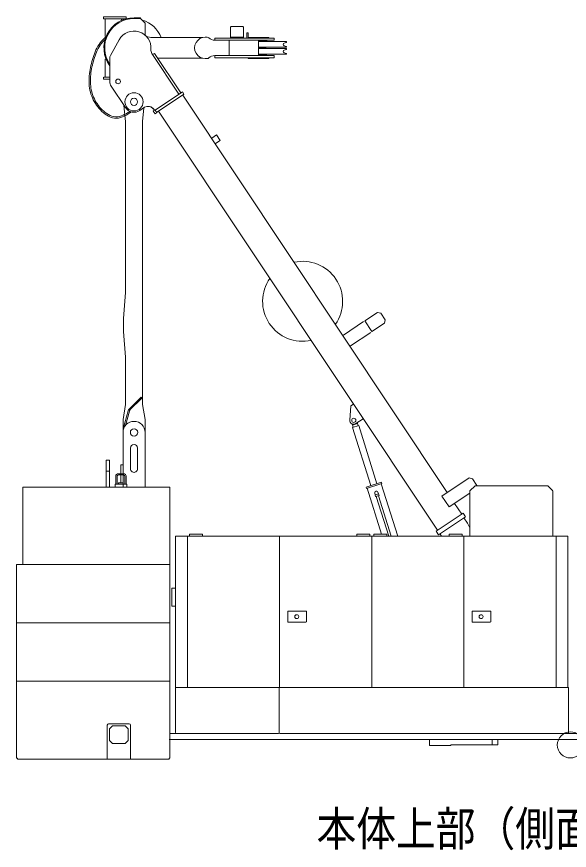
# Model space of a CAD drawing. Units: millimetres on the paper. Extents: x -420 to 420, y -297 to 297.
# Drawn here: x -342 to -271.1, y -231.5 to -124.5 of the extents above; entities that cross this region are included whole.
import ezdxf
from ezdxf.enums import TextEntityAlignment as Align

# ---------------------------------------------------------------- set-up
doc = ezdxf.new("R2010")
doc.units = ezdxf.units.MM
doc.layers.add('0-0_0', color=7, linetype='Continuous', lineweight=18)
doc.styles.add('ＭＳ ゴシック', font='')
doc.styles.get('ＭＳ ゴシック').set_extended_font_data('MS Gothic')

msp = doc.modelspace()

# ---------------------------------------------------------------- linework, layer by layer
at = {"layer": '0-0_0', "color": 4}
for p, q in [((-330.856, -124.549), (-328.04, -124.549)), ((-330.856, -124.549), (-330.856, -124.815)), ((-330.856, -124.815), (-327.94, -124.815)), ((-330.624, -124.815), (-330.624, -127.102)), ((-328.54, -124.815), (-328.54, -125.031)), ((-327.94, -124.649), (-327.94, -124.815)), ((-326.099, -124.782), (-325.516, -125.365)), ((-325.516, -125.365), (-325.516, -126.918)), ((-330.624, -130.011), (-330.524, -130.011)), ((-330.624, -132.299), (-330.624, -130.011)), ((-330.856, -132.565), (-330.856, -132.299)), ((-330.856, -132.565), (-330.063, -132.565)), ((-330.814, -132.299), (-330.063, -132.299)), ((-298.805, -177.242), (-298.905, -176.924)), ((-298.895, -176.956), (-298.258, -176.757)), ((-298.885, -177.267), (-296.558, -184.719)), ((-298.169, -177.043), (-298.268, -176.725)), ((-295.166, -184.284), (-297.154, -184.905)), ((-297.154, -184.905), (-297.105, -185.064)), ((-295.196, -184.468), (-293.096, -191.19)), ((-297.025, -185.039), (-295.182, -190.94)), ((-296.044, -185.693), (-295.979, -185.9)), ((-295.55, -185.766), (-295.995, -185.905)), ((-295.995, -185.905), (-295.926, -186.128)), ((-295.48, -185.989), (-295.926, -186.128)), ((-295.841, -186.101), (-294.251, -191.19)), ((-295.63, -185.564), (-295.566, -185.771)), ((-295.565, -186.015), (-293.949, -191.19)), ((-295.55, -185.766), (-295.48, -185.989)), ((-321.605, -210.607), (-321.605, -216.374)), ((-308.305, -216.524), (-308.305, -210.607)), ((-322.339, -216.524), (-308.388, -216.524)), ((-322.439, -217.29), (-253.439, -217.29)), ((-289.029, -217.29), (-289.029, -218.04)), ((-289.029, -218.04), (-286.255, -218.04)), ((-286.255, -217.99), (-280.243, -217.99)), ((-280.954, -217.29), (-280.954, -217.99))]:
    msp.add_line(p, q, dxfattribs=at)
at = {"layer": '0-0_0'}
for p, q in [((-326.937, -124.782), (-326.098, -124.782)), ((-314.542, -125.885), (-314.459, -125.801)), ((-314.542, -127.301), (-314.542, -125.885)), ((-314.459, -125.801), (-312.959, -125.801)), ((-312.959, -125.801), (-312.875, -125.885)), ((-312.875, -127.301), (-312.875, -125.885)), ((-324.551, -127.226), (-318.128, -127.226)), ((-317.792, -127.185), (-317.56, -127.185)), ((-314.542, -127.185), (-312.875, -127.185)), ((-312.475, -126.701), (-312.475, -127.301)), ((-312.292, -127.201), (-312.292, -127.301)), ((-309.625, -127.201), (-312.292, -127.201)), ((-312.275, -126.701), (-312.275, -127.201)), ((-309.625, -127.201), (-309.625, -127.301)), ((-329.957, -129.52), (-328.829, -127.5)), ((-316.559, -127.301), (-308.958, -127.301)), ((-316.559, -127.568), (-316.559, -127.301)), ((-316.559, -127.568), (-308.958, -127.568)), ((-314.725, -129.551), (-314.725, -127.568)), ((-310.958, -127.568), (-310.958, -129.551)), ((-309.875, -127.643), (-310.958, -127.643)), ((-310.958, -127.66), (-310.042, -127.66)), ((-310.958, -127.743), (-307.392, -127.743)), ((-310.042, -127.743), (-310.042, -127.66)), ((-309.875, -127.567), (-309.875, -127.643)), ((-308.958, -127.568), (-308.958, -127.301)), ((-307.663, -127.937), (-307.413, -127.846)), ((-307.663, -128.282), (-307.413, -128.373)), ((-310.958, -128.476), (-307.392, -128.476)), ((-310.958, -128.56), (-310.042, -128.56)), ((-310.958, -128.643), (-307.392, -128.643)), ((-310.958, -129.376), (-307.392, -129.376)), ((-310.042, -128.476), (-310.042, -128.643)), ((-310.042, -129.376), (-310.042, -129.46)), ((-307.663, -128.837), (-307.413, -128.746)), ((-307.663, -129.182), (-307.413, -129.273)), ((-323.906, -129.893), (-318.128, -129.893)), ((-317.792, -129.935), (-317.56, -129.935)), ((-316.559, -129.551), (-308.958, -129.551)), ((-312.292, -129.918), (-312.292, -129.818)), ((-309.625, -129.918), (-312.292, -129.918)), ((-310.958, -129.46), (-310.042, -129.46)), ((-309.875, -129.476), (-310.958, -129.476)), ((-309.875, -129.552), (-309.875, -129.476)), ((-309.625, -129.918), (-309.625, -129.818)), ((-308.958, -129.551), (-308.958, -129.818)), ((-328.029, -137.977), (-328.232, -135.937)), ((-325.846, -137.977), (-325.673, -136.235)), ((-324.266, -136.51), (-324.481, -136.653)), ((-324.245, -137.008), (-324.481, -136.653)), ((-324.03, -136.865), (-324.266, -136.51)), ((-324.03, -136.865), (-324.245, -137.008)), ((-328.021, -138.141), (-328.021, -159.933)), ((-325.855, -138.059), (-325.855, -174.058)), ((-328.271, -163.257), (-328.021, -159.933)), ((-328.271, -163.257), (-328.271, -164.924)), ((-328.355, -176.225), (-328.043, -174.328)), ((-327.563, -174.902), (-326.025, -173.377)), ((-327.458, -175.009), (-325.919, -173.483)), ((-325.919, -173.483), (-326.025, -173.377)), ((-325.521, -176.225), (-325.833, -174.328)), ((-328.316, -177.435), (-327.681, -175.104)), ((-328.043, -177.003), (-327.536, -175.143)), ((-328.355, -176.225), (-328.355, -184.932)), ((-325.521, -176.225), (-325.521, -184.932)), ((-328.316, -177.435), (-328.283, -177.444)), ((-327.397, -179.89), (-327.397, -182.557)), ((-326.48, -179.89), (-326.48, -182.557)), ((-330.497, -184.932), (-330.497, -181.465)), ((-330.497, -181.465), (-330.08, -181.465)), ((-330.08, -184.932), (-330.08, -181.465)), ((-330.497, -182.882), (-330.08, -182.882)), ((-328.649, -182.057), (-328.355, -182.057)), ((-328.649, -182.057), (-328.649, -183.182)), ((-329.28, -183.515), (-329.28, -184.515)), ((-329.114, -183.515), (-329.114, -184.515)), ((-328.28, -183.182), (-328.947, -183.182)), ((-328.28, -183.349), (-328.947, -183.349)), ((-328.649, -183.349), (-328.649, -184.349)), ((-328.114, -183.515), (-328.114, -184.514)), ((-327.947, -183.515), (-327.947, -184.514)), ((-322.339, -184.932), (-341.233, -184.932)), ((-341.233, -194.84), (-341.233, -184.932)), ((-327.864, -184.515), (-329.364, -184.515)), ((-329.364, -184.515), (-329.364, -184.932)), ((-328.914, -184.349), (-328.914, -184.515)), ((-328.314, -184.349), (-328.914, -184.349)), ((-328.314, -184.349), (-328.314, -184.515)), ((-327.864, -184.515), (-327.864, -184.932)), ((-322.339, -219.682), (-322.339, -184.932)), ((-283.839, -185.399), (-283.172, -184.732)), ((-273.839, -184.732), (-283.172, -184.732)), ((-273.839, -184.732), (-273.172, -185.399)), ((-283.839, -191.19), (-283.839, -185.399)), ((-273.172, -191.19), (-273.172, -185.416)), ((-320.089, -210.607), (-320.089, -191.19)), ((-319.839, -191.19), (-319.839, -190.979)), ((-319.8, -190.94), (-318.21, -190.94)), ((-318.172, -191.19), (-318.172, -190.979)), ((-308.255, -191.19), (-308.255, -210.607)), ((-298.339, -191.19), (-298.339, -190.979)), ((-298.3, -190.94), (-296.71, -190.94)), ((-296.672, -191.19), (-296.672, -190.979)), ((-296.422, -191.19), (-296.422, -210.607)), ((-296.172, -191.19), (-296.172, -190.979)), ((-296.134, -190.94), (-294.544, -190.94)), ((-294.505, -191.19), (-294.505, -190.979)), ((-286.505, -191.19), (-286.505, -190.979)), ((-286.467, -190.94), (-284.877, -190.94)), ((-284.839, -191.19), (-284.839, -190.979)), ((-284.589, -191.19), (-284.589, -210.607)), ((-272.755, -191.19), (-272.755, -210.607)), ((-271.239, -210.607), (-271.239, -191.19)), ((-342.005, -219.682), (-342.005, -194.84)), ((-322.339, -194.84), (-342.005, -194.84)), ((-322.105, -197.857), (-322.105, -200.19)), ((-321.607, -197.857), (-322.105, -197.857)), ((-321.603, -200.19), (-322.105, -200.19)), ((-307.214, -200.899), (-307.214, -202.149)), ((-304.88, -200.815), (-307.13, -200.815)), ((-304.797, -200.899), (-304.797, -202.149)), ((-283.547, -200.899), (-283.547, -202.149)), ((-281.214, -200.815), (-283.464, -200.815)), ((-281.13, -200.899), (-281.13, -202.149)), ((-322.339, -202.324), (-342.005, -202.324)), ((-304.88, -202.232), (-307.13, -202.232)), ((-281.214, -202.232), (-283.464, -202.232)), ((-322.339, -209.807), (-342.005, -209.807)), ((-271.189, -210.607), (-321.605, -210.607)), ((-271.189, -210.607), (-271.189, -216.524)), ((-330.372, -219.832), (-330.372, -215.432)), ((-327.572, -215.265), (-330.205, -215.265)), ((-329.72, -215.549), (-330.089, -215.918)), ((-330.089, -217.413), (-330.089, -215.918)), ((-328.058, -215.549), (-329.72, -215.549)), ((-328.058, -215.549), (-327.689, -215.918)), ((-327.689, -217.413), (-327.689, -215.918)), ((-327.405, -219.832), (-327.405, -215.432)), ((-308.222, -216.524), (-240.939, -216.524)), ((-328.091, -217.815), (-327.689, -217.413)), ((-286.255, -217.99), (-286.255, -218.04)), ((-280.243, -217.99), (-280.243, -217.29)), ((-341.905, -219.832), (-341.905, -219.682)), ((-322.439, -219.832), (-341.905, -219.832)), ((-322.439, -219.832), (-322.439, -219.682)), ((-322.339, -219.682), (-322.439, -219.682))]:
    msp.add_line(p, q, dxfattribs=at)
at = {"layer": '0-0_0', "color": 3}
for p, q in [((-321.168, -134.488), (-324.642, -129.269)), ((-324.326, -129.262), (-324.548, -129.41)), ((-320.946, -134.34), (-324.326, -129.262)), ((-330.063, -132.862), (-330.063, -129.926)), ((-329.876, -133.466), (-328.048, -136.213)), ((-320.738, -134.202), (-324.248, -136.537)), ((-320.535, -134.507), (-324.045, -136.842)), ((-320.738, -134.202), (-320.535, -134.507)), ((-320.674, -134.599), (-286.729, -185.606)), ((-325.589, -136.178), (-326.199, -136.585)), ((-323.782, -136.668), (-287.99, -190.449)), ((-316.96, -140.136), (-316.351, -139.73)), ((-315.889, -140.424), (-316.351, -139.73)), ((-316.495, -140.828), (-315.889, -140.424)), ((-295.696, -162.485), (-297.328, -163.571)), ((-295.696, -162.485), (-295.27, -162.602)), ((-294.716, -163.434), (-295.27, -162.602)), ((-294.716, -163.434), (-294.773, -163.872)), ((-297.466, -163.663), (-300.067, -165.393)), ((-296.553, -165.057), (-299.143, -166.781)), ((-299.108, -174.493), (-298.762, -174.262)), ((-299.108, -174.493), (-299.234, -176.313)), ((-298.459, -176.763), (-297.515, -176.136)), ((-282.942, -184.732), (-282.937, -184.685)), ((-283.839, -185.685), (-286.499, -187.455)), ((-285.805, -186.994), (-284.882, -188.381)), ((-284.701, -188.261), (-288.17, -190.569)), ((-284.406, -188.705), (-287.874, -191.013)), ((-284.701, -188.261), (-284.406, -188.705)), ((-284.614, -188.843), (-284.152, -189.537)), ((-284.152, -189.537), (-283.839, -190.123)), ((-288.17, -190.569), (-287.874, -191.013)), ((-287.666, -190.875), (-287.456, -191.19))]:
    msp.add_line(p, q, dxfattribs=at)
at = {"layer": '0-0_0', "color": 1}
msp.add_line((-342.005, -219.682), (-341.905, -219.682), dxfattribs=at)
at = {"layer": '0-0_0', "color": 4}
for points in [[(-326.932, -124.682), (-326.098, -124.682), (-326.098, -124.782)], [(-298.885, -177.267), (-298.089, -177.019), (-295.762, -184.47)], [(-295.166, -184.284), (-295.116, -184.443), (-297.105, -185.064)]]:
    msp.add_lwpolyline(points, dxfattribs=at)
at = {"layer": '0-0_0'}
for points in [[(-316.559, -129.551), (-316.559, -129.818), (-308.958, -129.818)], [(-324.807, -136.103), (-324.768, -136.128), (-324.728, -136.155), (-324.69, -136.183), (-324.652, -136.212), (-324.615, -136.241), (-324.578, -136.271), (-324.542, -136.302), (-324.507, -136.334), (-324.472, -136.366), (-324.439, -136.399), (-324.405, -136.433), (-324.373, -136.468), (-324.341, -136.504), (-324.311, -136.54)], [(-328.271, -164.924), (-328.021, -168.248), (-328.021, -174.058)], [(-321.605, -210.607), (-321.605, -191.19), (-271.239, -191.19)], [(-328.091, -217.815), (-329.686, -217.815), (-330.089, -217.413)]]:
    msp.add_lwpolyline(points, dxfattribs=at)
at = {"layer": '0-0_0', "color": 3}
for points in [[(-294.773, -163.872), (-296.405, -164.959), (-297.328, -163.571)], [(-283.907, -183.728), (-287.422, -186.068), (-286.499, -187.455)], [(-283.907, -183.728), (-283.491, -183.852), (-282.937, -184.685)]]:
    msp.add_lwpolyline(points, dxfattribs=at)
for centre, radius in [((-328.995, -132.862), 0.3), ((-326.938, -135.475), 1.167), ((-326.938, -135.475), 0.458), ((-298.736, -176.347), 0.267)]:
    msp.add_circle(centre, radius, dxfattribs=at)
at = {"layer": '0-0_0'}
for centre, radius in [((-326.938, -177.89), 0.471), ((-306.055, -201.524), 0.25), ((-282.389, -201.524), 0.25), ((-270.939, -217.99), 1.667)]:
    msp.add_circle(centre, radius, dxfattribs=at)
at = {"layer": '0-0_0', "color": 4}
for centre, radius, start, end in [((-326.932, -128.557), 3.875, 89.9943, 216.10642), ((-328.04, -124.649), 0.1, 0, 90), ((-299.223, -177.023), 0.333, 17.34226, 44.95034), ((-297.95, -176.626), 0.333, 184.78853, 197.34227), ((-295.837, -185.629), 0.217, 17.34226, 197.34226), ((-321.455, -216.374), 0.15, 180, 270)]:
    msp.add_arc(centre, radius, start, end, dxfattribs=at)
at = {"layer": '0-0_0'}
for centre, radius, start, end in [((-326.937, -128.557), 3.775, 90, 214.093), ((-326.937, -128.557), 3.717, 20.97876, 73.66001), ((-328.053, -130.324), 4.032, 128.14417, 143.18296), ((-326.937, -128.557), 2.167, 355.2233, 150.80378), ((-324.551, -125.143), 2.083, 246.67755, 270), ((-317.792, -128.56), 1.375, 89.99999, 270), ((-317.56, -127.518), 0.333, 48.11115, 90.00001), ((-316.559, -126.401), 1.167, 228.11116, 270), ((-312.375, -126.701), 0.1, 360, 180), ((-327.169, -130.975), 5.13, 143.28146, 155.10236), ((-326.786, -131.194), 5.398, 146.60779, 157.13187), ((-327.857, -130.497), 4.12, 132.72091, 146.51036), ((-307.6, -128.11), 0.183, 110.00006, 250.00006), ((-307.442, -127.768), 0.0833, 290.00004, 350.70487), ((-307.392, -127.776), 0.0333, 350.70488, 90.00006), ((-324.75, -132.099), 7.798, 155.09515, 162.87203), ((-324, -132.373), 8.423, 157.11299, 163.85728), ((-323.948, -128.807), 0.833, 175.2233, 213.6435), ((-307.6, -129.01), 0.183, 109.99994, 249.99994), ((-307.442, -128.451), 0.0833, 9.29521, 70.00004), ((-307.442, -128.668), 0.0833, 289.99996, 350.70478), ((-307.442, -129.351), 0.0833, 9.29512, 69.99997), ((-307.392, -128.443), 0.0333, 270.00003, 9.29521), ((-307.392, -128.676), 0.0333, 350.70478, 89.99998), ((-307.392, -129.343), 0.0333, 269.99994, 9.29512), ((-319.245, -133.822), 13.566, 162.76663, 167.23666), ((-318.739, -133.944), 13.913, 163.66597, 167.74894), ((-329.229, -129.927), 0.833, 150.81952, 179.992), ((-317.56, -129.601), 0.333, 270, 311.88884), ((-316.559, -130.718), 1.167, 89.99999, 131.88885), ((-322.384, -133.144), 10.355, 167.05624, 172.91229), ((-322.782, -133.079), 9.779, 167.67203, 173.48122), ((-325.309, -132.782), 7.408, 172.89707, 181.08346), ((-325.466, -132.774), 7.077, 173.4695, 181.49645), ((-326.941, -132.811), 5.775, 181.10594, 191.60679), ((-326.963, -132.811), 5.579, 181.52059, 191.7022), ((-327.616, -132.941), 5.088, 191.69683, 203.61658), ((-327.581, -132.931), 4.95, 191.78564, 203.26165), ((-327.422, -132.84), 5.306, 203.77618, 215.20597), ((-327.412, -132.845), 5.139, 203.40189, 214.45553), ((-327.368, -132.838), 5.18, 214.23623, 225.20325), ((-327.399, -132.851), 5.319, 214.96855, 226.36947), ((-328.419, -133.956), 3.815, 226.00952, 241.90604), ((-328.345, -133.854), 3.77, 224.87266, 239.93928), ((-331.938, -129.823), 8.192, 296.0545, 302.98859), ((-333.67, -126.745), 11.886, 297.44531, 302.54694), ((-329.16, -135.309), 2.103, 239.2871, 266.2905), ((-329.199, -135.469), 2.113, 241.24668, 269.9426), ((-329.285, -135.317), 2.091, 269.7029, 296.86278), ((-329.356, -135.131), 2.456, 273.5996, 298.28616), ((-329.688, -138.141), 1.667, 0, 5.66998), ((-324.188, -138.141), 1.667, 174.33002, 180), ((-305.3, -161.069), 5.133, 324.96728, 102.32045), ((-305.3, -161.069), 5.133, 144.96782, 282.3199), ((-329.688, -174.058), 1.667, 350.67884, 0), ((-324.188, -174.058), 1.667, 180, 189.32116), ((-327.246, -175.222), 0.45, 134.75421, 164.75369), ((-327.246, -175.222), 0.3, 134.7535, 164.75276), ((-326.938, -177.89), 1.417, 359.99999, 179.99999), ((-326.938, -179.89), 0.458, 359.99999, 179.99999), ((-326.938, -182.557), 0.458, 179.99999, 0), ((-328.947, -183.515), 0.333, 89.99998, 180.00003), ((-328.947, -183.515), 0.167, 89.99998, 180.00003), ((-328.28, -183.515), 0.333, 359.99998, 89.99998), ((-328.28, -183.515), 0.167, 359.99998, 89.99998), ((-319.8, -190.979), 0.0383, 89.99999, 180), ((-318.21, -190.979), 0.0383, 0, 90.00001), ((-298.3, -190.979), 0.0383, 89.99999, 180), ((-296.71, -190.979), 0.0383, 0, 90.00001), ((-296.134, -190.979), 0.0383, 89.99999, 180), ((-294.544, -190.979), 0.0383, 0, 90.00001), ((-286.467, -190.979), 0.0383, 89.99999, 180), ((-284.877, -190.979), 0.0383, 0, 90.00001), ((-307.13, -200.899), 0.0833, 90, 180.00001), ((-304.88, -200.899), 0.0833, 0, 90), ((-283.464, -200.899), 0.0833, 90, 180.00001), ((-281.214, -200.899), 0.0833, 0, 90), ((-307.13, -202.149), 0.0833, 179.99999, 270), ((-304.88, -202.149), 0.0833, 270, 0), ((-283.464, -202.149), 0.0833, 179.99999, 270), ((-281.214, -202.149), 0.0833, 270, 0), ((-330.205, -215.432), 0.167, 90, 180), ((-327.572, -215.432), 0.167, 0, 90)]:
    msp.add_arc(centre, radius, start, end, dxfattribs=at)
at = {"layer": '0-0_0', "color": 3}
for centre, radius, start, end in [((-328.995, -132.862), 1.068, 179.992, 213.6435), ((-326.938, -135.475), 1.333, 213.6435, 303.6435), ((-325.127, -136.872), 0.833, 35.16625, 123.6435), ((-298.736, -176.347), 0.5, 176.04067, 303.64235)]:
    msp.add_arc(centre, radius, start, end, dxfattribs=at)

# ---------------------------------------------------------------- texts
at = {"layer": '0-0_0', "style": 'ＭＳ ゴシック', "width": 0.85}
msp.add_text('本体上部（側面）', height=4.399, dxfattribs=at).set_placement((-303.509, -232.251), align=Align.BOTTOM_LEFT)

doc.saveas('drawing.dxf')
